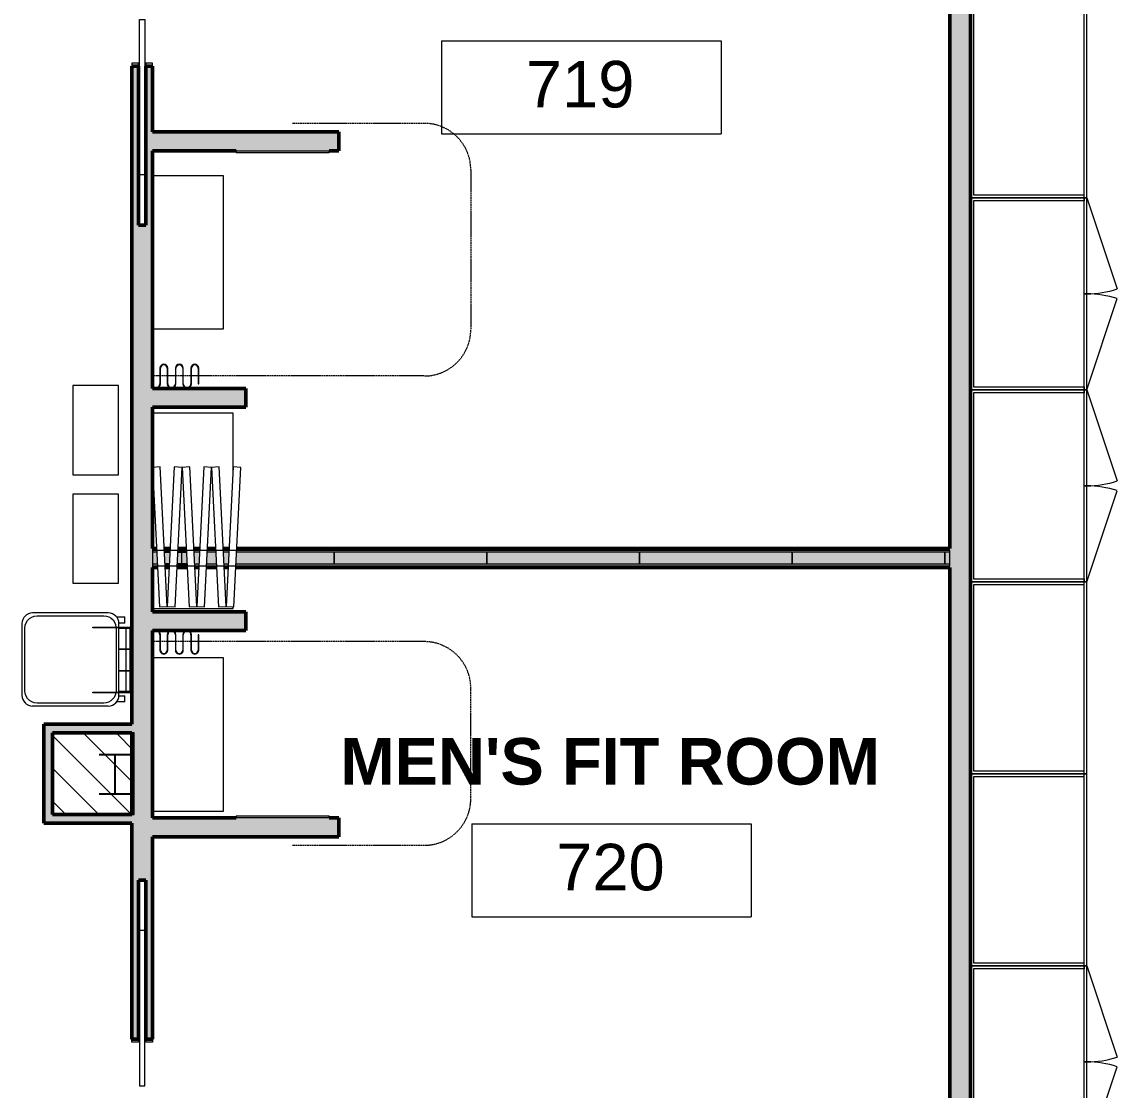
# Model space of a CAD drawing. Header units: inches. Extents: x -897 to 1409, y -1054 to 924.
# Drawn here: x -368.8 to -86.6, y 193.1 to 468.4 of the extents above; entities that cross this region are included whole.
import ezdxf

# ---------------------------------------------------------------- set-up
doc = ezdxf.new("R2010")
doc.units = ezdxf.units.IN
doc.header["$MEASUREMENT"] = 0
doc.linetypes.add('Overhead 1_16_', pattern=[0.101562, 0.0625, -0.039062])
doc.linetypes.add('Overhead 1_16__2_', pattern=[0.101562, 0.0625, -0.039062])
for name, color, linetype, lineweight in [('A-AREA-IDEN', 2, 'Continuous', 9), ('A-DOOR', 31, 'Continuous', 13), ('A-DOOR-FRAM', 31, 'Continuous', 20), ('A-FLOR-OVHD', 1, 'Overhead 1_16__2_', 9), ('A-GENM', 13, 'Continuous', 9), ('A-WALL-PATT', 111, 'Continuous', 13), ('I-FURN', 30, 'Continuous', 9), ('I-WALL', 2, 'Continuous', 13), ('Q-CASE', 31, 'Continuous', 9), ('Q-SPCQ', 91, 'Continuous', 13), ('S-COLS', 52, 'Continuous', 13), ('S-COLS-SYMB', 171, 'Continuous', 20)]:
    doc.layers.add(name, color=color, linetype=linetype, lineweight=lineweight)
doc.styles.add('Arial_4', font='arial.ttf', dxfattribs={"height": 12})
doc.styles.add('Arial_B', font='arialbd.ttf', dxfattribs={"height": 12})

# ---------------------------------------------------------------- blocks, each defined once
blk = doc.blocks.new('W-Wide Flange-Column - W10X49-819827-7TH FLOOR TELECOM PLAN')
at = {"layer": 'S-COLS-SYMB', "color": 63, "lineweight": 25}
for p, q in [((-4.01, 5.05), (4.01, 5.05)), ((0, 5.05), (0, -5.05)), ((-4.01, -5.05), (4.01, -5.05))]:
    blk.add_line(p, q, dxfattribs=at)
blk = doc.blocks.new('5649_structural model_2019_rvt-1-7TH FLOOR TELECOM PLAN')
at = {"color": 123, "lineweight": 13}
blk.add_blockref('W-Wide Flange-Column - W10X49-819827-7TH FLOOR TELECOM PLAN', (-344.82, 274.51), dxfattribs=at)
blk = doc.blocks.new('Room Tag - Room Tag-84095-7TH FLOOR TELECOM PLAN')
at = {"layer": 'A-AREA-IDEN'}
for p, q in [((-0.375, -0.0625), (-0.375, -0.3125)), ((-0.375, -0.0625), (0.375, -0.0625)), ((0.375, -0.0625), (0.375, -0.3125)), ((-0.375, -0.3125), (0.375, -0.3125))]:
    blk.add_line(p, q, dxfattribs=at)
blk = doc.blocks.new('Single-Pocket - 40_ x 96_-4679922-7TH FLOOR TELECOM PLAN')
at = {"layer": 'A-DOOR', "color": 133, "lineweight": 20}
for p, q in [((-48, -0.6875), (-48, 0.6875)), ((-48, 0.6875), (-8, 0.6875)), ((-8, 0.6875), (-8, -0.6875)), ((-8, -0.6875), (-48, -0.6875))]:
    blk.add_line(p, q, dxfattribs=at)
at = {"layer": 'A-DOOR-FRAM', "color": 133}
for p, q in [((-19.25, 2.6875), (-20, 2.6875)), ((-20, 0.9625), (-19.25, 0.9625)), ((-19.25, 0.9625), (-19.25, 2.6875)), ((-19.25, -0.9625), (-20, -0.9625)), ((-20, -2.6875), (-19.25, -2.6875)), ((-19.25, -2.6875), (-19.25, -0.9625))]:
    blk.add_line(p, q, dxfattribs=at)
blk = doc.blocks.new('Single-Pocket - 40_ x 96_-4679923-7TH FLOOR TELECOM PLAN')
at = {"layer": 'A-DOOR', "color": 133, "lineweight": 20}
for p, q in [((-48, 0.6875), (-48, -0.6875)), ((-8, 0.6875), (-48, 0.6875)), ((-8, -0.6875), (-8, 0.6875)), ((-48, -0.6875), (-8, -0.6875))]:
    blk.add_line(p, q, dxfattribs=at)
at = {"layer": 'A-DOOR-FRAM', "color": 133}
for p, q in [((-20, 2.6875), (-19.25, 2.6875)), ((-19.25, 0.9625), (-20, 0.9625)), ((-19.25, 2.6875), (-19.25, 0.9625)), ((-20, -0.9625), (-19.25, -0.9625)), ((-19.25, -2.6875), (-20, -2.6875)), ((-19.25, -0.9625), (-19.25, -2.6875))]:
    blk.add_line(p, q, dxfattribs=at)
blk = doc.blocks.new('Folding_Partition - Fit Room-3496927-7TH FLOOR TELECOM PLAN')
at = {"layer": 'A-DOOR', "color": 253}
for p, q in [((2, 0), (0, -0.1)), ((3.8, -35.95), (2, 0)), ((5.6, 0), (3.8, -35.95)), ((7.6, -0.1), (5.6, 0)), ((9.6, 0), (7.6, -0.1)), ((11.4, -35.95), (9.6, 0)), ((13.2, 0), (11.4, -35.95)), ((15.19, -0.1), (13.2, 0)), ((17.19, 0), (15.19, -0.1)), ((18.99, -35.95), (17.19, 0)), ((20.79, 0), (18.99, -35.95)), ((22.79, -0.1), (20.79, 0)), ((0, -0.1), (1.8, -36.05)), ((5.8, -36.05), (7.6, -0.1)), ((7.6, -0.1), (9.4, -36.05)), ((13.39, -36.05), (15.19, -0.1)), ((15.19, -0.1), (16.99, -36.05)), ((20.99, -36.05), (22.79, -0.1)), ((205.4, -21.49), (0, -21.49)), ((0, -21.49), (0, -25.49)), ((205.4, -25.49), (205.4, -21.49)), ((0, -25.49), (205.4, -25.49)), ((1.8, -36.05), (3.8, -35.95)), ((3.8, -35.95), (5.8, -36.05)), ((9.4, -36.05), (11.4, -35.95)), ((11.4, -35.95), (13.39, -36.05)), ((16.99, -36.05), (18.99, -35.95)), ((18.99, -35.95), (20.99, -36.05))]:
    blk.add_line(p, q, dxfattribs=at)
blk = doc.blocks.new('Generic Model Wood Closet - 2_-6__ x 4_-1 1_2__ - no doors-3515474-7TH FLOOR TELECOM PLAN')
at = {"layer": 'Q-CASE', "color": 53}
for p, q in [((24.75, 15), (-24.75, 15)), ((-24.75, 15), (-24.75, -15)), ((24, 14.25), (-24, 14.25)), ((-24, 14.25), (-24, -14.25)), ((24, 14.25), (-24, 14.25)), ((-24, 14.25), (-24, -14.25)), ((24, -14.25), (24, 14.25)), ((24, -14.25), (24, 14.25)), ((24.75, -15), (24.75, 15)), ((-24.75, -15), (24.75, -15)), ((-24, -14.25), (24, -14.25)), ((-24, -14.25), (24, -14.25))]:
    blk.add_line(p, q, dxfattribs=at)
at = {"layer": 'Q-CASE', "color": 133, "lineweight": 20}
for p, q in [((-24.75, 14.25), (-24.75, -15)), ((-24, 14.25), (-24.75, 14.25)), ((24.75, 14.25), (24, 14.25)), ((24.75, -15), (24.75, 14.25))]:
    blk.add_line(p, q, dxfattribs=at)
blk = doc.blocks.new('Generic Model Wood Closet - 2_-6__ x 4_-1 1_2__-3487227-7TH FLOOR TELECOM PLAN')
at = {"layer": 'Q-CASE', "color": 53}
for p, q in [((-24.75, 15), (-1.25, 22.76)), ((24.75, 15), (1.25, 22.76)), ((24.75, 15), (-24.75, 15)), ((-24.75, 15), (-24.75, -15)), ((24, 14.25), (-24, 14.25)), ((-24, 14.25), (-24, -14.25)), ((24, 14.25), (-24, 14.25)), ((-24, 14.25), (-24, -14.25)), ((24, -14.25), (24, 14.25)), ((24, -14.25), (24, 14.25)), ((24.75, -15), (24.75, 15)), ((-24.75, -15), (24.75, -15)), ((-24, -14.25), (24, -14.25)), ((-24, -14.25), (24, -14.25))]:
    blk.add_line(p, q, dxfattribs=at)
at = {"layer": 'Q-CASE', "color": 133, "lineweight": 20}
for p, q in [((0, 15), (-24.75, 15)), ((-24.75, 15), (-24.75, 14.25)), ((-24.75, 14.25), (-24, 14.25)), ((-24.75, 14.25), (-24.75, -15)), ((-24, 14.25), (-24.75, 14.25)), ((24.75, 15), (0, 15)), ((0, 15), (0, 14.25)), ((0, 14.25), (0, 15)), ((24, 14.25), (24.75, 14.25)), ((24.75, 14.25), (24, 14.25)), ((24.75, 14.25), (24.75, 15)), ((24.75, -15), (24.75, 14.25))]:
    blk.add_line(p, q, dxfattribs=at)
at = {"layer": 'Q-CASE', "color": 53}
for centre, start, end in [((-24.75, 15), 360, 18.2748), ((24.75, 15), 161.7252, 180)]:
    blk.add_arc(centre, 24.75, start, end, dxfattribs=at)
blk = doc.blocks.new('trash_can_14250 - trash_can_14250-3036517-7TH FLOOR TELECOM PLAN')
at = {"layer": 'A-GENM', "color": 53}
for p, q in [((-9.49, 12.08), (-11.07, 12.08)), ((-11.07, 9.96), (-11.07, 12.08)), ((-9.49, 12.08), (-9.49, 10.54)), ((-8.28, 13.59), (-8.47, 13.59)), ((-8.47, 12.82), (-8.47, 13.57)), ((-8.47, 3.87), (-8.47, 12.82)), ((-8.09, 13.59), (-8.28, 13.59)), ((-8.28, 13.56), (-8.28, 13.59)), ((-8.28, 13.59), (-8.28, 13.56)), ((-8.28, 13.57), (-8.28, 13.5)), ((-8.28, 13.46), (-8.28, 13.38)), ((8.28, 13.42), (-8.28, 13.42)), ((-8.28, 13.34), (-8.28, 13.29)), ((-8.28, 13.18), (-8.28, 13.29)), ((-8.28, 13.18), (-8.28, 13.12)), ((-8.28, 13.01), (-8.28, 13.12)), ((-8.28, 13.01), (-8.28, 12.94)), ((-8.28, 12.82), (-8.28, 12.94)), ((-8.28, 12.82), (-8.28, 3.87)), ((-8.28, 12.34), (8.28, 12.34)), ((-8.09, 13.56), (-8.09, 13.59)), ((-8.09, 13.59), (-8.09, 12.38)), ((-8.09, 12.38), (-8.09, 10.55)), ((-2.7, 13.59), (-2.89, 13.59)), ((-2.89, 12.38), (-2.89, 13.59)), ((-2.89, 13.59), (-2.89, 13.56)), ((-2.89, 10.55), (-2.89, 12.38)), ((-2.7, 13.56), (-2.7, 13.59)), ((-2.7, 13.59), (-2.7, 12.38)), ((-2.7, 12.38), (-2.7, 10.55)), ((2.89, 13.59), (2.7, 13.59)), ((2.7, 12.38), (2.7, 13.59)), ((2.7, 13.59), (2.7, 13.56)), ((2.7, 10.55), (2.7, 12.38)), ((2.89, 13.56), (2.89, 13.59)), ((2.89, 13.59), (2.89, 12.38)), ((2.89, 12.38), (2.89, 10.55)), ((8.28, 13.59), (8.09, 13.59)), ((8.09, 12.38), (8.09, 13.59)), ((8.09, 13.59), (8.09, 13.56)), ((8.09, 10.55), (8.09, 12.38)), ((8.28, 13.56), (8.28, 13.59)), ((8.28, 13.59), (8.28, 13.56)), ((8.47, 13.59), (8.28, 13.59)), ((8.28, 13.5), (8.28, 13.57)), ((8.28, 13.38), (8.28, 13.46)), ((8.28, 13.29), (8.28, 13.34)), ((8.28, 13.29), (8.28, 13.18)), ((8.28, 13.12), (8.28, 13.18)), ((8.28, 13.12), (8.28, 13.01)), ((8.28, 12.94), (8.28, 13.01)), ((8.28, 12.94), (8.28, 12.82)), ((8.28, 3.87), (8.28, 12.82)), ((8.47, 13.57), (8.47, 12.82)), ((8.47, 12.82), (8.47, 3.87)), ((10.82, 12.08), (9.24, 12.08)), ((9.24, 10.54), (9.24, 12.08)), ((10.82, 12.08), (10.82, 9.96)), ((-8.47, 10.55), (-9.37, 10.55)), ((-8.09, 10.55), (-8.28, 10.55)), ((-8.23, 9.8), (7.98, 9.8)), ((-2.89, 10.55), (-8.09, 10.55)), ((-2.7, 10.55), (-2.89, 10.55)), ((2.7, 10.55), (-2.7, 10.55)), ((2.89, 10.55), (2.7, 10.55)), ((8.09, 10.55), (2.89, 10.55)), ((8.28, 10.55), (8.09, 10.55)), ((9.12, 10.55), (8.47, 10.55)), ((-12.13, 7.8), (-12.13, -11.69)), ((-11.38, -6.01), (-11.38, 6.65)), ((11.12, 6.65), (11.12, -6.01)), ((11.87, -11.69), (11.87, 7.8)), ((-8.28, 3.87), (-8.47, 3.87)), ((8.47, 3.87), (8.28, 3.87)), ((-11.38, -10.36), (-11.38, -6.01)), ((11.12, -6.01), (11.12, -10.36)), ((-11.38, -10.55), (-11.38, -10.36)), ((11.12, -10.36), (11.12, -10.55)), ((7.98, -13.7), (-8.23, -13.7)), ((-9.37, -14.45), (9.12, -14.45))]:
    blk.add_line(p, q, dxfattribs=at)
at = {"layer": 'A-GENM', "color": 53, "flags": 128}
for points in [[(-11.38, 6.65), (-11.3, 7.32), (-11.09, 7.96), (-10.75, 8.54), (-10.3, 9.03), (-9.75, 9.41), (-9.13, 9.67), (-8.47, 9.79)], [(-8.28, 9.8), (-8.25, 9.8), (-8.23, 9.8)], [(7.98, 9.8), (8.13, 9.8), (8.28, 9.79)], [(8.47, 9.76), (9.08, 9.6), (9.65, 9.32), (10.15, 8.93), (10.56, 8.45), (10.87, 7.89), (11.06, 7.29), (11.12, 6.65)], [(-8.23, -13.7), (-8.93, -13.62), (-9.59, -13.38), (-10.19, -13.01), (-10.69, -12.51), (-11.06, -11.91), (-11.3, -11.25), (-11.38, -10.55)], [(11.12, -10.55), (11.05, -11.25), (10.81, -11.91), (10.44, -12.51), (9.94, -13.01), (9.34, -13.38), (8.68, -13.62), (7.98, -13.7)]]:
    blk.add_lwpolyline(points, dxfattribs=at)
at = {"layer": 'A-GENM', "color": 53}
for centre, start, end in [((-9.37, 7.8), 90, 180), ((9.12, 7.8), 0, 90), ((-9.37, -11.69), 180, 270), ((9.12, -11.69), 270, 0)]:
    blk.add_arc(centre, 2.76, start, end, dxfattribs=at)
blk = doc.blocks.new('Bench-Fit Room - 39_5_ x 18_25_ x 17_75_-4302254-7TH FLOOR TELECOM PLAN')
at = {"layer": 'I-FURN', "color": 53}
for p, q in [((13.64, 2.01), (-25.86, 2.01)), ((-25.86, 2.01), (-25.86, -16.24)), ((13.64, -16.24), (13.64, 2.01))]:
    blk.add_line(p, q, dxfattribs=at)
blk = doc.blocks.new('Rolling Cart - Rolling Cart-3558399-7TH FLOOR TELECOM PLAN')
at = {"layer": 'I-FURN', "color": 53}
for p, q in [((-337.88, 334.69), (-349.63, 334.69)), ((-349.63, 334.69), (-349.63, 311.69)), ((-337.88, 311.69), (-337.88, 334.69)), ((-349.63, 311.69), (-337.88, 311.69))]:
    blk.add_line(p, q, dxfattribs=at)
blk = doc.blocks.new('Rolling Cart1 - Rolling Cart-3558492-7TH FLOOR TELECOM PLAN')
at = {"layer": 'I-FURN', "color": 53}
for p, q in [((-337.88, 334.69), (-349.63, 334.69)), ((-349.63, 334.69), (-349.63, 311.69)), ((-337.88, 311.69), (-337.88, 334.69)), ((-349.63, 311.69), (-337.88, 311.69))]:
    blk.add_line(p, q, dxfattribs=at)
blk = doc.blocks.new('Single Panel Right Angle _14_-20__ _4267-6096_ - 3_ _931_-4952213-7TH FLOOR TELECOM PLAN')
at = {"layer": 'A-GENM'}
for p, q in [((184.65, 13), (184.65, 12.56)), ((205.4, 13), (184.65, 13)), ((205.4, -37.33), (205.4, 13)), ((184.65, -22.74), (184.65, -37.33)), ((184.65, -37.33), (205.4, -37.33))]:
    blk.add_line(p, q, dxfattribs=at)
at = {"layer": 'A-GENM', "color": 133, "lineweight": 20}
for p, q in [((1.25, 1.5), (0, 1.5)), ((0, 1.5), (0, -1.5)), ((1.25, -1.5), (1.25, 1.5)), ((1.25, 1.41), (1.25, -1.41)), ((40.49, 1.5), (1.34, 1.5)), ((40.58, 1.41), (40.58, -1.41)), ((40.58, -1.41), (40.58, 1.41)), ((79.82, 1.5), (40.67, 1.5)), ((79.91, 1.41), (79.91, -1.41)), ((79.91, -1.41), (79.91, 1.41)), ((119.15, 1.5), (80, 1.5)), ((119.24, 1.41), (119.24, -1.41)), ((119.24, -1.41), (119.24, 1.41)), ((158.47, 1.5), (119.33, 1.5)), ((158.57, 1.41), (158.57, -1.41)), ((158.57, -1.41), (158.57, 1.41)), ((183.86, 1.5), (158.66, 1.5)), ((186.96, 1.5), (185.86, 1.5)), ((191.45, 1.5), (188.96, 1.5)), ((194.55, 1.5), (193.45, 1.5)), ((199.06, 1.75), (196.54, 1.75)), ((196.55, 1.5), (199.05, 1.5)), ((197.8, 1.5), (196.55, 1.5)), ((197.9, -1.41), (197.9, 1.41)), ((201.05, 1.5), (202.15, 1.5)), ((202.13, 1.75), (201.06, 1.75)), ((204.15, 1.58), (204.15, 1.75)), ((205.4, 1.5), (204.15, 1.5)), ((205.4, -1.5), (205.4, 1.5)), ((0, -1.5), (1.25, -1.5)), ((1.34, -1.5), (40.49, -1.5)), ((40.67, -1.5), (79.82, -1.5)), ((80, -1.5), (119.15, -1.5)), ((119.33, -1.5), (158.47, -1.5)), ((158.66, -1.5), (183.71, -1.5)), ((185.71, -1.5), (187.11, -1.5)), ((189.11, -1.5), (191.3, -1.5)), ((193.3, -1.5), (194.7, -1.5)), ((198.9, -1.5), (196.7, -1.5)), ((196.7, -1.5), (197.8, -1.5)), ((196.72, -1.75), (198.88, -1.75)), ((200.89, -1.75), (202.31, -1.75)), ((202.3, -1.5), (200.9, -1.5)), ((204.3, -1.5), (205.4, -1.5))]:
    blk.add_line(p, q, dxfattribs=at)
for centre, start, end in [((1.34, 1.41), 90, 180), ((40.49, 1.41), 360, 90), ((40.67, 1.41), 90, 180), ((79.82, 1.41), 360, 90), ((80, 1.41), 90, 180), ((119.15, 1.41), 360, 90), ((119.33, 1.41), 90, 180), ((158.47, 1.41), 360, 90), ((158.66, 1.41), 90, 180), ((197.8, 1.41), 360, 90), ((1.34, -1.41), 180, 270), ((40.49, -1.41), 270, 0), ((40.67, -1.41), 180, 270), ((79.82, -1.41), 270, 0), ((80, -1.41), 180, 270), ((119.15, -1.41), 270, 0), ((119.33, -1.41), 180, 270), ((158.47, -1.41), 270, 0), ((158.66, -1.41), 180, 270), ((197.8, -1.41), 270, 0)]:
    blk.add_arc(centre, 0.0919, start, end, dxfattribs=at)
blk = doc.blocks.new('Mirror with Frame - 24_x96_-3509949-7TH FLOOR TELECOM PLAN')
at = {"layer": 'Q-SPCQ', "color": 53, "lineweight": 9}
for p, q in [((-11.04, 2.94), (-11.04, 2.44)), ((12.96, 2.44), (12.96, 2.94))]:
    blk.add_line(p, q, dxfattribs=at)
at = {"layer": 'Q-SPCQ', "lineweight": 9}
for p, q in [((-11.04, 2.94), (12.96, 2.94)), ((-11.04, 2.94), (-11.04, 2.44)), ((12.96, 2.44), (12.96, 2.94)), ((12.96, 2.44), (-11.04, 2.44))]:
    blk.add_line(p, q, dxfattribs=at)
blk = doc.blocks.new('Cubicle_Curtain_with_bend_14534 - CUBICLETRACK mens-4954278-7TH FLOOR TELECOM PLAN')
at = {"layer": 'A-GENM', "color": 133, "lineweight": 20}
for p, q in [((-11.93, 2.13), (-11.93, -1.87)), ((-11.8, -1.87), (-11.8, 2.13)), ((-10.05, 2.13), (-10.05, -1.87)), ((-9.93, -1.87), (-9.93, 2.13)), ((-7.93, 2.13), (-7.93, -1.87)), ((-7.8, -1.87), (-7.8, 2.13)), ((-6.05, 2.13), (-6.05, -1.87)), ((-5.93, -1.87), (-5.93, 2.13)), ((-3.93, 2.13), (-3.93, -1.87)), ((-3.8, -1.87), (-3.8, 2.13)), ((-2.05, 2.13), (-2.05, -1.87)), ((-1.93, -1.87), (-1.93, 2.13)), ((0.2, 2.13), (0.07, 2.13)), ((0.07, 2.13), (0.07, -1.87)), ((0.2, -1.87), (0.2, 2.13)), ((-11.93, -1.87), (-11.8, -1.87))]:
    blk.add_line(p, q, dxfattribs=at)
for centre, radius, start, end in [((-10.93, 2.13), 1, 360, 180), ((-10.93, 2.13), 0.875, 0, 180), ((-6.93, 2.13), 1, 360, 180), ((-6.93, 2.13), 0.875, 0, 180), ((-2.93, 2.13), 1, 360, 180), ((-2.93, 2.13), 0.875, 0, 180), ((-8.93, -1.87), 1.13, 180, 360), ((-8.93, -1.87), 1, 180, 360), ((-4.93, -1.87), 1.13, 180, 360), ((-4.93, -1.87), 1, 180, 0), ((-0.93, -1.87), 1.13, 180, 360), ((-0.93, -1.87), 1, 180, 0)]:
    blk.add_arc(centre, radius, start, end, dxfattribs=at)
blk = doc.blocks.new('Cubicle_Curtain_with_bend_14534 - CUBICLETRACK-4954441-7TH FLOOR TELECOM PLAN')
at = {"layer": 'A-GENM', "color": 133, "lineweight": 20}
for p, q in [((-11.93, 1.87), (-11.93, -2.13)), ((-11.8, 1.87), (-11.93, 1.87)), ((-11.8, -2.13), (-11.8, 1.87)), ((-10.05, 1.87), (-10.05, -2.13)), ((-9.93, -2.13), (-9.93, 1.87)), ((-7.93, 1.87), (-7.93, -2.13)), ((-7.8, -2.13), (-7.8, 1.87)), ((-6.05, 1.87), (-6.05, -2.13)), ((-5.93, -2.13), (-5.93, 1.87)), ((-3.93, 1.87), (-3.93, -2.13)), ((-3.8, -2.13), (-3.8, 1.87)), ((-2.05, 1.87), (-2.05, -2.13)), ((-1.93, -2.13), (-1.93, 1.87)), ((0.07, 1.87), (0.07, -2.13)), ((0.2, -2.13), (0.2, 1.87)), ((0.07, -2.13), (0.2, -2.13))]:
    blk.add_line(p, q, dxfattribs=at)
for centre, radius, start, end in [((-8.93, 1.87), 1.13, 0, 180), ((-8.93, 1.87), 1, 0, 180), ((-4.93, 1.87), 1.13, 0, 180), ((-4.93, 1.87), 1, 360, 180), ((-0.93, 1.87), 1.13, 0, 180), ((-0.93, 1.87), 1, 0, 180), ((-10.93, -2.13), 1, 180, 0), ((-10.93, -2.13), 0.875, 180, 0), ((-6.93, -2.13), 1, 180, 0), ((-6.93, -2.13), 0.875, 180, 0), ((-2.93, -2.13), 1, 180, 0), ((-2.93, -2.13), 0.875, 180, 0)]:
    blk.add_arc(centre, radius, start, end, dxfattribs=at)

msp = doc.modelspace()

# ---------------------------------------------------------------- hatches: boundary and pattern name
at = {"layer": 'A-WALL-PATT'}
for points in [[(-124.33, 11.88), (-124.33, 536.38), (-129.71, 536.38), (-129.71, 11.88)], [(-287.1, 435.19), (-287.1, 440.07), (-335.1, 440.07), (-335.1, 435.19), (-289.6, 435.19)], [(-311.1, 369.07), (-311.1, 373.94), (-335.1, 373.94), (-335.1, 369.07), (-319.13, 369.07)], [(-319.13, 311.5), (-311.1, 311.5), (-311.1, 316.38), (-335.1, 316.38), (-335.1, 311.5), (-329.05, 311.5)], [(-363.1, 264.13), (-360.85, 264.13), (-360.85, 287.38), (-363.1, 287.38), (-363.1, 281.56)], [(-340.48, 285.13), (-340.48, 287.38), (-360.85, 287.38), (-360.85, 285.13), (-348.87, 285.13)], [(-340.48, 261.88), (-340.48, 264.13), (-363.1, 264.13), (-363.1, 261.88)], [(-289.85, 258.38), (-287.1, 258.38), (-287.1, 263.25), (-335.1, 263.25), (-335.1, 258.38), (-299.31, 258.38)]]:
    msp.add_hatch(color=253, dxfattribs=at).paths.add_polyline_path(points, flags=0)
h = msp.add_hatch(color=253, dxfattribs=at)
h.paths.add_polyline_path([(-338.96, 46.88), (-335.1, 46.88), (-335.1, 52.88), (-340.48, 52.88), (-340.48, 46.88)], flags=0)
h.paths.add_polyline_path([(-340.48, 92.88), (-338.75, 92.88), (-338.75, 133.88), (-336.83, 133.88), (-336.83, 92.88), (-335.1, 92.88), (-335.1, 166.19), (-340.48, 166.19), (-340.48, 110.72)], flags=0)
h.paths.add_polyline_path([(-338.96, 206.19), (-338.75, 206.19), (-338.75, 247.19), (-336.83, 247.19), (-336.83, 206.19), (-335.1, 206.19), (-335.1, 457.01), (-336.83, 457.01), (-336.83, 416.01), (-338.75, 416.01), (-338.75, 457.01), (-340.48, 457.01), (-340.48, 206.19)], flags=0)
h.paths.add_polyline_path([(-340.48, 497.01), (-335.1, 497.01), (-335.1, 532.01), (-340.48, 532.01), (-340.48, 511.88)], flags=0)
h = msp.add_hatch(color=253, dxfattribs=at)
h.paths.add_polyline_path([(-129.71, 327.76), (-129.71, 332.63), (-313.36, 332.63), (-313.61, 327.76), (-140.7, 327.76)], flags=0)
h.paths.add_polyline_path([(-328.8, 327.76), (-326.21, 327.76), (-326.46, 332.63), (-328.55, 332.63)], flags=0)
h.paths.add_polyline_path([(-323.71, 327.76), (-323.21, 327.76), (-322.96, 332.63), (-324.45, 332.63), (-324.21, 327.76)], flags=0)
h.paths.add_polyline_path([(-330.8, 327.76), (-330.56, 332.63), (-332.05, 332.63), (-331.81, 327.76), (-331.3, 327.76)], flags=0)
h.paths.add_polyline_path([(-333.81, 327.76), (-334.05, 332.63), (-335.1, 332.63), (-335.1, 327.76)], flags=0)
h.paths.add_polyline_path([(-321.2, 327.76), (-318.62, 327.76), (-318.86, 332.63), (-320.96, 332.63)], flags=0)
h.paths.add_polyline_path([(-315.61, 327.76), (-315.37, 332.63), (-316.86, 332.63), (-316.62, 327.76), (-316.11, 327.76)], flags=0)
at = {"layer": 'S-COLS', "lineweight": 9}
h = msp.add_hatch(dxfattribs=at)
h.set_pattern_fill('FP_1', color=53, style=0, pattern_type=2)
h.set_pattern_definition([(135, (0, 0), (-4.24264, -4.24264), [])])
h.paths.add_polyline_path([(-360.85, 264.13), (-339.85, 264.13), (-339.85, 285.13), (-360.85, 285.13), (-360.85, 281.56)], flags=0)

# ---------------------------------------------------------------- linework, layer by layer
at = {"layer": 'A-FLOR-OVHD', "color": 53, "linetype": 'Overhead 1_16_'}
for p, q in [((-299.1, 442.26), (-265.1, 442.26)), ((-253.1, 430.26), (-253.1, 389.13)), ((-333.2, 377.13), (-335.1, 377.13)), ((-331.33, 377.13), (-333.08, 377.13)), ((-329.2, 377.13), (-331.2, 377.13)), ((-327.33, 377.13), (-329.05, 377.13)), ((-325.2, 377.13), (-327.2, 377.13)), ((-323.33, 377.13), (-325.08, 377.13)), ((-265.1, 377.13), (-323.2, 377.13)), ((-333.2, 308.66), (-335.1, 308.66)), ((-331.33, 308.66), (-333.08, 308.66)), ((-329.2, 308.66), (-331.2, 308.66)), ((-327.33, 308.66), (-329.05, 308.66)), ((-325.2, 308.66), (-327.2, 308.66)), ((-323.33, 308.66), (-325.08, 308.66)), ((-265.1, 308.66), (-323.2, 308.66)), ((-253.1, 268.16), (-253.1, 296.66)), ((-299.1, 256.16), (-265.1, 256.16))]:
    msp.add_line(p, q, dxfattribs=at)
for centre, start, end in [((-265.1, 430.26), 0, 90), ((-265.1, 389.13), 270, 0), ((-265.1, 296.66), 360, 90), ((-265.1, 268.16), 270, 360)]:
    msp.add_arc(centre, 12, start, end, dxfattribs=at)
at = {"layer": 'I-WALL', "color": 213, "lineweight": 50}
for p, q in [((-124.33, 11.88), (-124.33, 536.38)), ((-129.71, 532.01), (-129.71, 332.63)), ((-340.48, 457.01), (-340.48, 287.38)), ((-338.75, 457.01), (-340.48, 457.01)), ((-338.75, 416.01), (-338.75, 457.01)), ((-335.1, 457.01), (-336.83, 457.01)), ((-336.83, 457.01), (-336.83, 416.01)), ((-335.1, 440.07), (-335.1, 457.01)), ((-287.1, 440.07), (-335.1, 440.07)), ((-287.1, 435.19), (-287.1, 440.07)), ((-335.1, 373.94), (-335.1, 435.19)), ((-335.1, 435.19), (-313.6, 435.19)), ((-289.6, 435.19), (-287.1, 435.19)), ((-336.83, 416.01), (-338.75, 416.01)), ((-311.1, 373.94), (-335.1, 373.94)), ((-311.1, 369.07), (-311.1, 373.94)), ((-335.1, 332.63), (-335.1, 369.07)), ((-335.1, 369.07), (-311.1, 369.07)), ((-334.05, 332.63), (-335.1, 332.63)), ((-330.56, 332.63), (-332.05, 332.63)), ((-326.46, 332.63), (-328.55, 332.63)), ((-322.96, 332.63), (-324.45, 332.63)), ((-318.86, 332.63), (-320.96, 332.63)), ((-315.37, 332.63), (-316.86, 332.63)), ((-129.71, 332.63), (-313.36, 332.63)), ((-335.1, 316.38), (-335.1, 327.76)), ((-335.1, 327.76), (-333.81, 327.76)), ((-331.81, 327.76), (-330.8, 327.76)), ((-328.8, 327.76), (-326.21, 327.76)), ((-324.21, 327.76), (-323.21, 327.76)), ((-321.2, 327.76), (-318.62, 327.76)), ((-316.62, 327.76), (-315.61, 327.76)), ((-313.61, 327.76), (-129.71, 327.76)), ((-129.71, 327.76), (-129.71, 160.19)), ((-311.1, 316.38), (-335.1, 316.38)), ((-311.1, 311.5), (-311.1, 316.38)), ((-335.1, 263.25), (-335.1, 311.5)), ((-335.1, 311.5), (-311.1, 311.5)), ((-360.85, 287.38), (-363.1, 287.38)), ((-363.1, 287.38), (-363.1, 264.13)), ((-340.48, 287.38), (-360.85, 287.38)), ((-360.85, 264.13), (-360.85, 285.13)), ((-360.85, 285.13), (-340.48, 285.13)), ((-340.48, 285.13), (-340.48, 264.13)), ((-363.1, 264.13), (-363.1, 261.88)), ((-340.48, 264.13), (-360.85, 264.13)), ((-313.6, 263.25), (-335.1, 263.25)), ((-287.1, 263.25), (-289.6, 263.25)), ((-287.1, 258.38), (-287.1, 263.25)), ((-363.1, 261.88), (-340.48, 261.88)), ((-340.48, 261.88), (-340.48, 206.19)), ((-335.1, 206.19), (-335.1, 258.38)), ((-335.1, 258.38), (-287.1, 258.38)), ((-338.75, 206.19), (-338.75, 247.19)), ((-338.75, 247.19), (-336.83, 247.19)), ((-336.83, 247.19), (-336.83, 206.19)), ((-340.48, 206.19), (-338.75, 206.19)), ((-336.83, 206.19), (-335.1, 206.19))]:
    msp.add_line(p, q, dxfattribs=at)
at = {"layer": 'S-COLS', "color": 133, "lineweight": 20}
for p, q in [((-339.85, 285.13), (-360.85, 285.13)), ((-360.85, 285.13), (-360.85, 264.13)), ((-339.85, 264.13), (-339.85, 285.13)), ((-360.85, 264.13), (-339.85, 264.13))]:
    msp.add_line(p, q, dxfattribs=at)

# ---------------------------------------------------------------- block references
at = {"lineweight": 5}
msp.add_blockref('5649_structural model_2019_rvt-1-7TH FLOOR TELECOM PLAN', (0, 0), dxfattribs=at)
at = {"color": 53, "lineweight": 9}
for name, p, rotation in [('Generic Model Wood Closet - 2_-6__ x 4_-1 1_2__ - no doors-3515474-7TH FLOOR TELECOM PLAN', (-109.33, 447.82), 269.9999999999992), ('Single-Pocket - 40_ x 96_-4679922-7TH FLOOR TELECOM PLAN', (-337.79, 477.01), 89.99999999999991), ('Mirror with Frame - 24_x96_-3509949-7TH FLOOR TELECOM PLAN', (-300.64, 437.63), 180), ('Bench-Fit Room - 39_5_ x 18_25_ x 17_75_-4302254-7TH FLOOR TELECOM PLAN', (-318.86, 402.89), 269.9999999999997), ('Generic Model Wood Closet - 2_-6__ x 4_-1 1_2__-3487227-7TH FLOOR TELECOM PLAN', (-109.33, 398.32), 269.9999999999992), ('Cubicle_Curtain_with_bend_14534 - CUBICLETRACK-4954441-7TH FLOOR TELECOM PLAN', (-335.13, 377.02), 180), ('Generic Model Wood Closet - 2_-6__ x 4_-1 1_2__-3487227-7TH FLOOR TELECOM PLAN', (-109.33, 348.82), 269.9999999999992), ('Single Panel Right Angle _14_-20__ _4267-6096_ - 3_ _931_-4952213-7TH FLOOR TELECOM PLAN', (-129.71, 330.19), 180), ('Generic Model Wood Closet - 2_-6__ x 4_-1 1_2__ - no doors-3515474-7TH FLOOR TELECOM PLAN', (-109.33, 299.32), 269.9999999999992), ('trash_can_14250 - trash_can_14250-3036517-7TH FLOOR TELECOM PLAN', (-354.32, 303.94), 269.9999999999998), ('Cubicle_Curtain_with_bend_14534 - CUBICLETRACK mens-4954278-7TH FLOOR TELECOM PLAN', (-335.13, 308.57), 180), ('Bench-Fit Room - 39_5_ x 18_25_ x 17_75_-4302254-7TH FLOOR TELECOM PLAN', (-318.86, 278.58), 270.0000000000004), ('Generic Model Wood Closet - 2_-6__ x 4_-1 1_2__ - no doors-3515474-7TH FLOOR TELECOM PLAN', (-109.33, 249.82), 269.9999999999992), ('Single-Pocket - 40_ x 96_-4679923-7TH FLOOR TELECOM PLAN', (-337.79, 186.19), 269.9999999999999), ('Generic Model Wood Closet - 2_-6__ x 4_-1 1_2__-3487227-7TH FLOOR TELECOM PLAN', (-109.33, 200.32), 269.9999999999992)]:
    msp.add_blockref(name, p, dxfattribs=dict(at, rotation=rotation))
for name, p in [('Rolling Cart1 - Rolling Cart-3558492-7TH FLOOR TELECOM PLAN', (-6, 40)), ('Folding_Partition - Fit Room-3496927-7TH FLOOR TELECOM PLAN', (-335.11, 353.68)), ('Rolling Cart - Rolling Cart-3558399-7TH FLOOR TELECOM PLAN', (-6, 12)), ('Mirror with Frame - 24_x96_-3509949-7TH FLOOR TELECOM PLAN', (-302.56, 260.81))]:
    msp.add_blockref(name, p, dxfattribs=at)
at = {"layer": 'A-AREA-IDEN', "xscale": 95.99999999999994, "yscale": 95.99999999999994, "zscale": 95.99999999999994}
for p in [(-224.63, 469.52), (-216.82, 267.72)]:
    msp.add_blockref('Room Tag - Room Tag-84095-7TH FLOOR TELECOM PLAN', p, dxfattribs=at)

# ---------------------------------------------------------------- texts
at = {"layer": 'A-AREA-IDEN', "char_height": 12, "attachment_point": 1}
for s, insert, width, style in [('719', (-238.91, 458.35), 33.633, 'Arial_4'), ("MEN'S FIT ROOM", (-286.7, 283.8), 169.074, 'Arial_B'), ('720', (-231.1, 256.55), 33.633, 'Arial_4')]:
    msp.add_mtext(s, dxfattribs=dict(at, insert=insert, width=width, style=style))

doc.saveas('drawing.dxf')
